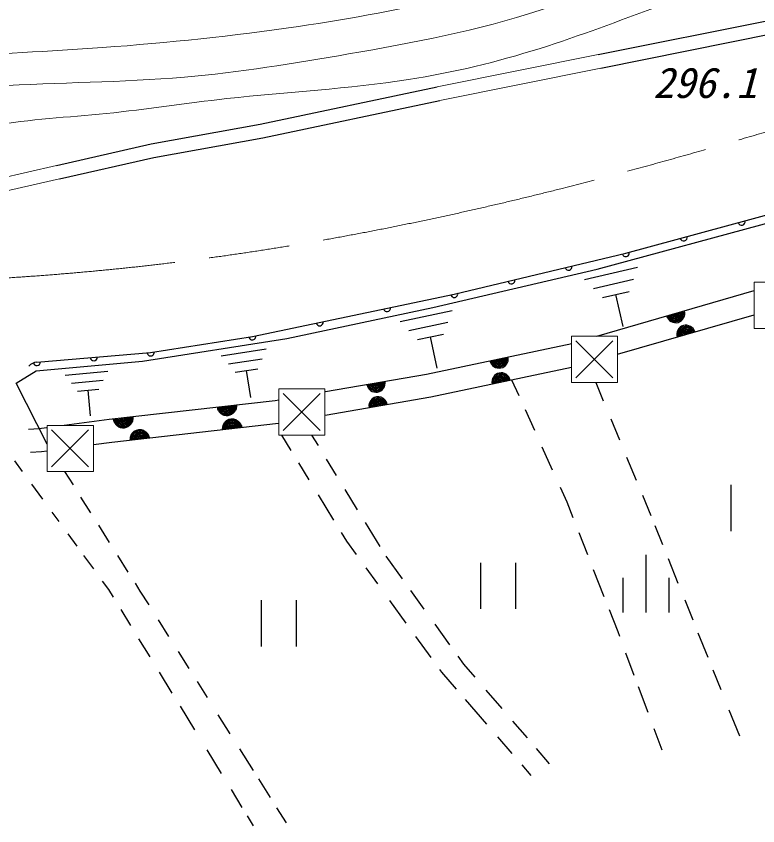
# Model space of a CAD drawing. Units: millimetres, scale not verified. Extents: x 40000 to 680000, y 20000 to 380000.
# Drawn here: x 480684 to 512775, y 245298 to 280338 of the extents above; entities that cross this region are included whole.
import ezdxf
from ezdxf.enums import TextEntityAlignment as Align

# ---------------------------------------------------------------- set-up
doc = ezdxf.new("R2010")
doc.units = ezdxf.units.MM
doc.header["$LTSCALE"] = 1000
doc.linetypes.add('CHAIN', pattern=[18.5, 12, -1.5, 3.5, -1.5])
for name, color, linetype, lineweight in [('M-BGD', 7, 'Continuous', 25), ('M-BGD-HTXT', 7, 'Continuous', 13), ('M-BMK', 2, 'CHAIN', 13), ('M-TTL-FRAM', 2, 'Continuous', 50), ('M-TTL-TXT', 7, 'Continuous', 13)]:
    doc.layers.add(name, color=color, linetype=linetype, lineweight=lineweight)
doc.styles.add('ＭＳ ゴシック', font='')
doc.styles.get('ＭＳ ゴシック').set_extended_font_data('MS Gothic')

msp = doc.modelspace()

# ---------------------------------------------------------------- linework, layer by layer
at = {"layer": 'M-BGD'}
for p, q in [((505861, 278675), (513381, 280185)), ((505979, 278087), (513499, 279597)), ((491240, 275658), (498899, 277283)), ((491356, 275069), (499020, 276695)), ((486522, 274807), (491240, 275658)), ((486641, 274219), (491356, 275069)), ((482422, 273879), (486522, 274807)), ((482555, 273294), (486641, 274219)), ((505820, 269382), (519249, 273030)), ((507059, 270080), (514582, 272126)), ((499640, 268312), (507059, 270080)), ((505274, 268939), (507574, 269479)), ((498713, 267734), (505820, 269382)), ((505664, 268549), (507394, 268949)), ((505809, 266485), (512621, 268460)), ((506054, 268159), (507204, 268419)), ((490903, 266474), (499640, 268312)), ((506954, 266909), (506634, 268289)), ((492390, 266383), (498713, 267734)), ((497294, 267119), (499544, 267599)), ((506707, 265704), (512621, 267419)), ((497674, 266729), (499364, 267089)), ((486149, 265410), (492390, 266383)), ((486500, 265781), (490903, 266474)), ((498054, 266339), (499174, 266579)), ((498904, 265109), (498614, 266459)), ((498443, 264844), (504727, 266171)), ((481577, 265365), (486500, 265781)), ((489554, 265639), (491504, 265939)), ((481551, 264987), (486149, 265410)), ((489864, 265289), (491324, 265509)), ((480686, 264458), (481551, 264987)), ((482804, 264799), (484644, 264969)), ((490164, 264929), (491144, 265079)), ((490834, 263839), (490654, 265009)), ((498631, 263862), (504707, 265145)), ((483074, 264459), (484454, 264579)), ((494063, 264088), (498443, 264844)), ((502122, 264599), (502428, 263922)), ((482022, 261819), (480686, 264458)), ((505760, 264485), (506089, 263690)), ((483334, 264109), (484254, 264189)), ((483894, 263039), (483794, 264149)), ((494060, 263072), (498631, 263862)), ((484704, 262892), (491885, 263712)), ((491885, 263712), (492048, 263740)), ((502703, 263313), (503108, 262417)), ((482763, 262633), (484704, 262892)), ((506414, 262908), (506788, 262003)), ((481215, 262461), (481683, 262489)), ((481683, 262489), (481998, 262531)), ((484827, 261900), (492027, 262722)), ((492162, 262206), (492574, 261534)), ((493467, 262206), (493745, 261751)), ((484035, 261794), (484827, 261900)), ((481303, 261464), (481779, 261493)), ((481779, 261493), (482018, 261525)), ((503430, 261705), (503883, 260701)), ((480608, 261091), (480940, 260636)), ((494104, 261166), (494534, 260464)), ((507100, 261252), (507513, 260255)), ((492893, 261013), (493346, 260273)), ((482776, 260630), (483142, 260050)), ((481340, 260089), (481817, 259436)), ((511622, 258054), (511622, 260054)), ((494911, 259849), (495444, 258979)), ((504218, 259961), (504506, 259324)), ((483473, 259526), (483901, 258849)), ((493745, 259621), (494416, 258526)), ((504506, 259324), (504772, 258646)), ((507783, 259603), (508147, 258723)), ((482224, 258879), (482523, 258470)), ((484242, 258308), (484713, 257562)), ((495787, 258419), (496419, 257387)), ((508319, 258299), (508650, 257473)), ((482911, 257938), (483302, 257403)), ((494744, 257991), (494972, 257618)), ((505030, 257989), (505404, 257038)), ((494972, 257618), (495389, 257043)), ((483601, 256994), (484026, 256413)), ((485068, 257000), (485521, 256282)), ((496678, 256965), (497382, 255988)), ((507933, 257030), (507933, 254530)), ((508897, 256860), (509321, 255805)), ((500788, 254686), (500788, 256686)), ((502288, 256686), (502288, 254686)), ((495810, 256463), (496312, 255770)), ((505657, 256394), (506117, 255222)), ((484408, 255890), (484676, 255523)), ((485829, 255795), (486040, 255460)), ((506933, 256030), (506933, 254530)), ((508933, 254530), (508933, 256030)), ((484676, 255523), (484878, 255194)), ((486040, 255460), (486419, 254859)), ((497750, 255478), (498329, 254674)), ((491301, 253059), (491301, 255059)), ((492801, 255059), (492801, 253059)), ((496835, 255050), (497548, 254068)), ((509613, 255080), (509964, 254208)), ((485208, 254655), (485633, 253961)), ((506340, 254655), (506714, 253704)), ((486823, 254217), (487279, 253494)), ((498794, 254029), (499439, 253132)), ((506714, 253704), (506789, 253500)), ((485982, 253392), (486463, 252606)), ((497961, 253498), (498623, 252586)), ((510186, 253653), (510611, 252598)), ((487691, 252840), (488153, 252106)), ((499791, 252645), (500040, 252299)), ((507054, 252791), (507417, 251815)), ((500040, 252299), (500530, 251729)), ((486870, 251942), (487422, 251041)), ((499003, 252063), (499086, 251948)), ((499086, 251948), (499718, 251218)), ((510831, 252050), (511175, 251195)), ((488512, 251537), (488941, 250856)), ((507602, 251320), (508011, 250221)), ((501009, 251172), (501700, 250370)), ((500116, 250758), (501034, 249697)), ((487772, 250470), (488398, 249448)), ((511526, 250323), (511982, 249188)), ((489414, 250105), (489933, 249281)), ((502164, 249830), (502791, 249101)), ((508277, 249508), (508620, 248586)), ((501514, 249142), (502131, 248429)), ((488927, 248585), (489554, 247561)), ((490345, 248627), (490938, 247686)), ((503188, 248640), (503753, 247984)), ((502559, 247935), (502950, 247482)), ((491166, 247325), (491668, 246527)), ((489979, 246867), (490453, 246093)), ((491950, 246080), (492363, 245425)), ((490677, 245727), (490940, 245298))]:
    msp.add_line(p, q, dxfattribs=at)
at = {"layer": 'M-BGD', "lineweight": 18}
for p, q in [((498899, 277283), (505861, 278675)), ((499020, 276695), (505979, 278087)), ((476824, 272598), (482422, 273879)), ((476958, 272013), (482555, 273294))]:
    msp.add_line(p, q, dxfattribs=at)
at = {"layer": 'M-BGD'}
for centre, radius, start, end in [((512075, 271444), 150, 195.2104, 15.2104), ((509567, 270762), 150, 195.2104, 15.2104), ((507059, 270080), 150, 193.4046, 15.2104), ((504586, 269491), 150, 193.4046, 13.4046), ((502113, 268901), 150, 193.4046, 13.4046), ((499640, 268312), 150, 191.8772, 13.4046), ((496727, 267699), 150, 191.8772, 11.8772), ((509215, 267472), 400, 196.1722, 16.1722), ((509215, 267472), 400, 196.1722, 16.1722), ((509215, 267472), 350, 196.1722, 16.1722), ((509215, 267472), 300, 196.1722, 16.1722), ((509215, 267472), 250, 196.1722, 16.1722), ((509215, 267472), 200, 196.1722, 16.1722), ((509215, 267472), 150, 196.1722, 16.1722), ((509215, 267472), 100, 196.1722, 16.1722), ((509215, 267472), 50, 196.1722, 16.1722), ((493815, 267087), 150, 191.8772, 11.8772), ((509664, 266562), 400, 16.1722, 196.1722), ((509664, 266562), 400, 16.1722, 196.1722), ((509664, 266562), 350, 16.1722, 196.1722), ((509664, 266562), 300, 16.1722, 196.1722), ((509664, 266562), 250, 16.1722, 196.1722), ((509664, 266562), 200, 16.1722, 196.1722), ((509664, 266562), 150, 16.1722, 196.1722), ((509664, 266562), 100, 16.1722, 196.1722), ((490903, 266474), 150, 188.9495, 11.8772), ((509664, 266562), 50, 16.1722, 196.1722), ((486500, 265781), 150, 184.8304, 8.9495), ((481619, 264867), 500, 94.8304, 139.8304), ((481577, 265365), 150, 184.8304, 4.8304), ((484038, 265573), 150, 184.8304, 4.8304), ((501575, 265505), 400, 191.9245, 11.9245), ((501575, 265505), 400, 191.9245, 11.9245), ((501575, 265505), 350, 191.9245, 11.9245), ((501575, 265505), 300, 191.9245, 11.9245), ((501575, 265505), 250, 191.9245, 11.9245), ((501575, 265505), 200, 191.9245, 11.9245), ((501575, 265505), 150, 191.9245, 11.9245), ((501575, 265505), 100, 191.9245, 11.9245), ((501575, 265505), 50, 191.9245, 11.9245), ((501669, 264503), 400, 11.9245, 191.9245), ((501669, 264503), 400, 11.9245, 191.9245), ((501669, 264503), 350, 11.9245, 191.9245), ((501669, 264503), 300, 11.9245, 191.9245), ((501669, 264503), 250, 11.9245, 191.9245), ((501669, 264503), 200, 11.9245, 191.9245), ((501669, 264503), 150, 11.9245, 191.9245), ((501669, 264503), 100, 11.9245, 191.9245), ((501669, 264503), 50, 11.9245, 191.9245), ((496253, 264466), 400, 189.7938, 9.7938), ((496253, 264466), 400, 189.7938, 9.7938), ((496253, 264466), 350, 189.7938, 9.7938), ((496253, 264466), 300, 189.7938, 9.7938), ((496253, 264466), 250, 189.7938, 9.7938), ((496253, 264466), 200, 189.7938, 9.7938), ((496253, 264466), 150, 189.7938, 9.7938), ((496253, 264466), 100, 189.7938, 9.7938), ((496253, 264466), 50, 189.7938, 9.7938), ((496345, 263467), 400, 9.7938, 189.7938), ((496345, 263467), 400, 9.7938, 189.7938), ((489801, 263473), 400, 186.7691, 6.7691), ((489801, 263473), 350, 186.7691, 6.7691), ((489801, 263473), 300, 186.7691, 6.7691), ((489801, 263473), 250, 186.7691, 6.7691), ((496345, 263467), 350, 9.7938, 189.7938), ((496345, 263467), 300, 9.7938, 189.7938), ((496345, 263467), 250, 9.7938, 189.7938), ((496345, 263467), 200, 9.7938, 189.7938), ((496345, 263467), 150, 9.7938, 189.7938), ((496345, 263467), 100, 9.7938, 189.7938), ((496345, 263467), 50, 9.7938, 189.7938), ((489801, 263473), 200, 186.7691, 6.7691), ((489801, 263473), 150, 186.7691, 6.7691), ((489801, 263473), 100, 186.7691, 6.7691), ((489801, 263473), 50, 186.7691, 6.7691), ((485313, 262940), 400, 186.7691, 6.7691), ((485313, 262940), 350, 186.7691, 6.7691), ((485313, 262940), 300, 186.7691, 6.7691), ((485313, 262940), 250, 186.7691, 6.7691), ((485313, 262940), 200, 186.7691, 6.7691), ((485313, 262940), 150, 186.7691, 6.7691), ((485313, 262940), 100, 186.7691, 6.7691), ((485313, 262940), 50, 186.7691, 6.7691), ((490029, 262490), 400, 6.6193, 186.6193), ((490029, 262490), 350, 6.6193, 186.6193), ((490029, 262490), 300, 6.6193, 186.6193), ((490029, 262490), 250, 6.6193, 186.6193), ((490029, 262490), 200, 6.6193, 186.6193), ((490029, 262490), 150, 6.6193, 186.6193), ((490029, 262490), 100, 6.6193, 186.6193), ((490029, 262490), 50, 6.6193, 186.6193), ((486033, 262026), 400, 6.6193, 186.6193), ((486033, 262026), 350, 6.6193, 186.6193), ((486033, 262026), 300, 6.6193, 186.6193), ((486033, 262026), 250, 6.6193, 186.6193), ((486033, 262026), 200, 6.6193, 186.6193), ((486033, 262026), 150, 6.6193, 186.6193), ((486033, 262026), 100, 6.6193, 186.6193), ((486033, 262026), 50, 6.6193, 186.6193)]:
    msp.add_arc(centre, radius, start, end, dxfattribs=at)
at = {"layer": 'M-BGD-HTXT'}
for p, q in [((512621, 268827), (512621, 266827)), ((514621, 268827), (512621, 268827)), ((512621, 266827), (514621, 266827)), ((504707, 266485), (504707, 264485)), ((506707, 266485), (504707, 266485)), ((506707, 264485), (506707, 266485)), ((506497, 266285), (504897, 264685)), ((504897, 266285), (506497, 264685)), ((494046, 264206), (492046, 264206)), ((492046, 264206), (492046, 262206)), ((494046, 262206), (494046, 264206)), ((504707, 264485), (506707, 264485)), ((492236, 264006), (493836, 262406)), ((493836, 264006), (492236, 262406)), ((482022, 262630), (482022, 260630)), ((484022, 262630), (482022, 262630)), ((484022, 260630), (484022, 262630)), ((482212, 262430), (483812, 260830)), ((483812, 262430), (482212, 260830)), ((492046, 262206), (494046, 262206)), ((482022, 260630), (484022, 260630))]:
    msp.add_line(p, q, dxfattribs=at)
at = {"layer": 'M-BMK'}
msp.add_open_spline([(457094, 269086), (457407, 269059), (457720, 269032), (458034, 269012), (458155, 269004), (458276, 268997), (458397, 268991), (458759, 268970), (459122, 268949), (459484, 268931), (460028, 268903), (460572, 268881), (461116, 268860), (464380, 268736), (467646, 268673), (470914, 268693), (476267, 268726), (481624, 268983), (486939, 269609), (492774, 270297), (498557, 271429), (504253, 272870), (508983, 274066), (513651, 275474), (518320, 276882)], degree=3, knots=[0, 0, 0, 0, 1, 1, 1, 2, 2, 2, 3, 3, 3, 4, 4, 4, 5, 5, 5, 6, 6, 6, 7, 7, 7, 8, 8, 8, 8], dxfattribs=at)
at = {"layer": 'M-TTL-FRAM'}
for centre, start, end in [((489801, 263473), 186.7691, 6.7691), ((485313, 262940), 186.7691, 6.7691), ((490029, 262490), 6.6193, 186.6193), ((486033, 262026), 6.6193, 186.6193)]:
    msp.add_arc(centre, 400, start, end, dxfattribs=at)
at = {"layer": 'M-TTL-TXT'}
for points, knots in [([(477474, 278599), (479791, 278706), (482109, 278813), (484422, 278980), (487257, 279186), (490086, 279482), (492898, 279897), (495205, 280237), (497500, 280657), (499770, 281195), (502193, 281770), (504587, 282479), (506947, 283256), (508764, 283854), (510561, 284492), (512368, 285165), (513968, 285761), (515577, 286385), (516950, 287380), (517824, 288013), (518603, 288797), (519240, 289670), (519779, 290408), (520217, 291210), (520615, 292037), (520913, 292659), (521189, 293295), (521684, 293793), (522095, 294207), (522657, 294526), (523211, 294557), (523800, 294590), (524379, 294297), (524967, 294099), (526062, 293729), (527188, 293686), (528327, 293717), (529261, 293743), (530205, 293818), (531075, 294099), (532345, 294508), (533458, 295355), (534511, 296237), (535636, 297178), (536692, 298159), (537566, 299291), (538413, 300390), (539088, 301632), (539856, 302803), (540626, 303976), (541489, 305078), (542376, 306163), (543084, 307029), (543808, 307885), (544590, 308683), (545048, 309150), (545526, 309597), (546004, 310045)], [0, 0, 0, 0, 1, 1, 1, 2, 2, 2, 3, 3, 3, 4, 4, 4, 5, 5, 5, 6, 6, 6, 7, 7, 7, 8, 8, 8, 9, 9, 9, 10, 10, 10, 11, 11, 11, 12, 12, 12, 13, 13, 13, 14, 14, 14, 15, 15, 15, 16, 16, 16, 17, 17, 17, 18, 18, 18, 19, 19, 19, 19]), ([(390754, 306172), (392565, 305154), (394376, 304136), (396223, 303188), (398739, 301898), (401323, 300737), (403836, 299441), (406158, 298243), (408419, 296930), (410667, 295596), (412231, 294669), (413788, 293731), (415369, 292834), (417277, 291753), (419219, 290732), (421192, 289774), (423457, 288674), (425763, 287659), (428097, 286713), (430312, 285816), (432553, 284980), (434815, 284213), (437580, 283274), (440378, 282437), (443186, 281630), (446697, 280621), (450224, 279659), (453791, 278880), (456939, 278194), (460119, 277650), (463325, 277274), (466384, 276914), (469467, 276706), (472538, 276809), (474956, 276891), (477367, 277165), (479786, 277309), (482512, 277472), (485248, 277469), (487963, 277702), (490343, 277906), (492706, 278291), (495069, 278702), (497867, 279188), (500665, 279711), (503353, 280594), (505319, 281240), (507226, 282079), (509209, 282666), (510443, 283030), (511706, 283296), (512959, 283594), (514220, 283893), (515470, 284224), (516708, 284629), (517802, 284987), (518887, 285404), (519850, 286022), (520417, 286386), (520942, 286820), (521534, 287142), (522091, 287446), (522707, 287650), (523333, 287759), (524513, 287962), (525728, 287822), (526915, 287892), (528427, 287981), (529894, 288410), (531360, 288929), (532228, 289236), (533094, 289574), (533759, 290166), (534047, 290422), (534297, 290725), (534546, 291028)], [0, 0, 0, 0, 1, 1, 1, 2, 2, 2, 3, 3, 3, 4, 4, 4, 5, 5, 5, 6, 6, 6, 7, 7, 7, 8, 8, 8, 9, 9, 9, 10, 10, 10, 11, 11, 11, 12, 12, 12, 13, 13, 13, 14, 14, 14, 15, 15, 15, 16, 16, 16, 17, 17, 17, 18, 18, 18, 19, 19, 19, 20, 20, 20, 21, 21, 21, 22, 22, 22, 23, 23, 23, 24, 24, 24, 25, 25, 25, 25]), ([(392076, 303336), (392764, 303005), (393453, 302674), (394144, 302345), (396197, 301368), (398262, 300416), (400295, 299399), (402092, 298501), (403864, 297553), (405627, 296588), (407496, 295566), (409355, 294525), (411234, 293523), (413220, 292462), (415228, 291444), (417232, 290414), (419106, 289452), (420976, 288480), (422903, 287634), (424530, 286919), (426198, 286294), (427865, 285671), (430824, 284563), (433782, 283459), (436769, 282439), (439859, 281384), (442982, 280420), (446107, 279466), (448287, 278800), (450468, 278139), (452680, 277588), (454986, 277012), (457326, 276554), (459670, 276179), (463001, 275646), (466343, 275279), (469728, 274953), (471728, 274760), (473744, 274582), (475714, 274836), (477032, 275006), (478330, 275369), (479646, 275599), (481275, 275883), (482931, 275961), (484576, 276127), (486322, 276303), (488056, 276577), (489799, 276772), (492418, 277067), (495060, 277185), (497663, 277594), (499589, 277897), (501495, 278358), (503356, 278944), (505080, 279487), (506766, 280137), (508462, 280763), (509890, 281291), (511325, 281802), (512804, 282172), (513987, 282467), (515197, 282672), (516384, 282876), (517879, 283133), (519337, 283388), (520903, 283698), (521704, 283856), (522533, 284028), (523251, 283756), (523466, 283675), (523672, 283553), (523878, 283431)], [0, 0, 0, 0, 1, 1, 1, 2, 2, 2, 3, 3, 3, 4, 4, 4, 5, 5, 5, 6, 6, 6, 7, 7, 7, 8, 8, 8, 9, 9, 9, 10, 10, 10, 11, 11, 11, 12, 12, 12, 13, 13, 13, 14, 14, 14, 15, 15, 15, 16, 16, 16, 17, 17, 17, 18, 18, 18, 19, 19, 19, 20, 20, 20, 21, 21, 21, 22, 22, 22, 23, 23, 23, 24, 24, 24, 24])]:
    msp.add_open_spline(points, degree=3, knots=knots, dxfattribs=at)

# ---------------------------------------------------------------- texts
at = {"layer": 'M-BGD', "style": 'ＭＳ ゴシック', "oblique": 15}
msp.add_text('296.1', height=1320, dxfattribs=at).set_placement((508245, 276401), align=Align.BOTTOM_LEFT)

doc.saveas('drawing.dxf')
